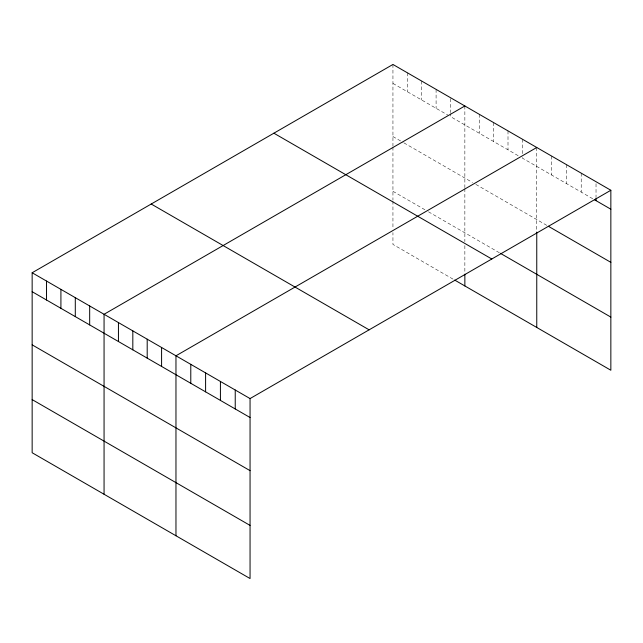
<?xml version="1.0" encoding="UTF-8"?>
<svg xmlns="http://www.w3.org/2000/svg" width="643" height="643" viewBox="0 0 643 643"><rect width="100%" height="100%" fill="white"/><g stroke="black" fill="none" stroke-linecap="round" stroke-linejoin="round"><path stroke-width="0.48" stroke-dasharray="3.21 2.41" d="M392.945 64.461L392.945 146.146M392.945 83.405L447.938 115.153M518.154 155.686L450.478 116.616L450.478 113.626M592.742 198.751L522.381 158.13L522.381 155.14M392.945 136.541L403.097 142.4M403.949 142.891L472.468 182.451M475.852 184.404L547.466 225.749M392.945 191.292L425.095 209.851M428.479 211.804L499.539 252.836M453.01 279.11L392.945 244.428L392.945 232.621M596.029 183.705L596.029 197.666M581.216 173.152L581.216 192.096M566.395 164.6L566.395 183.544M551.581 156.048L551.581 174.992M536.76 147.488L536.76 231.102M522.381 139.185L522.381 154.143M508.002 130.883L508.002 149.827M493.615 122.58L493.615 141.524M479.236 114.277L479.236 133.222M464.857 105.974L464.857 187.668M464.857 188.624L464.857 241.664M464.857 245.602L464.857 272.174M450.478 98.668L450.478 112.629M436.091 89.369L436.091 108.313M421.712 81.066L421.712 100.011M407.332 72.763L407.332 91.708M392.945 147.11L392.945 200.15M392.945 201.13L392.945 228.683"/><path stroke-width="0.96" d="M32.15 272.761L250.055 398.572L250.055 578.539L32.15 452.736L32.15 272.761L392.945 64.461L610.85 190.264L610.85 370.239L454.705 280.083M464.857 105.974L104.062 314.282L104.062 494.25M536.76 147.488L175.965 355.796L175.965 535.764M250.055 398.572L610.85 190.264M594.389 199.7L610.85 209.208M548.286 226.232L610.85 262.344M500.383 253.318L610.85 317.095M273.886 133.197L491.791 259M151.209 204.024L369.114 329.827M32.15 291.705L250.055 417.516M32.15 344.849L250.055 470.652M32.15 399.6L250.055 525.403M596.029 198.663L596.029 200.656M536.76 232.059L536.76 327.464M464.857 274.135L464.857 285.95M235.234 390.012L235.234 408.956M220.42 381.46L220.42 400.404M205.599 372.908L205.599 391.852M190.786 364.348L190.786 383.292M161.586 347.493L161.586 366.438M147.199 339.191L147.199 358.135M132.82 330.888L132.82 349.832M118.441 322.585L118.441 341.529M89.674 305.98L89.674 324.924M75.295 297.677L75.295 316.621M60.916 289.374L60.916 308.319M46.529 281.063L46.529 300.016"/></g></svg>
